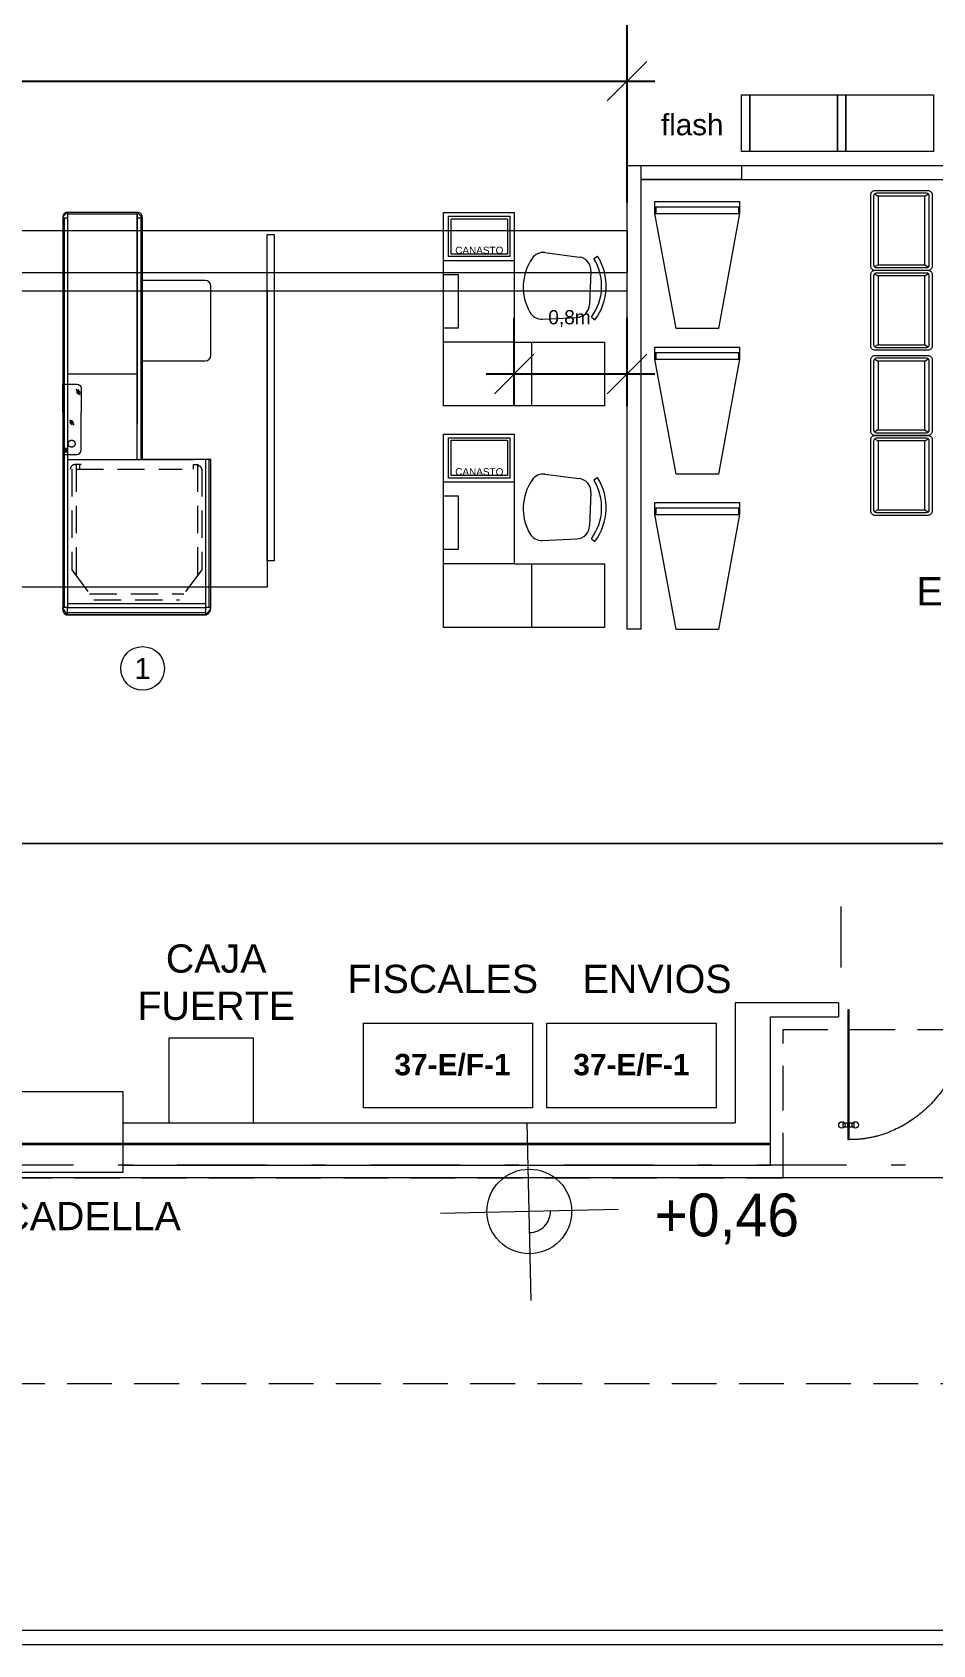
# Model space of a CAD drawing. Header units: metres. Extents: x 1411 to 1550, y 2159 to 2211.
# Drawn here: x 1515.49 to 1521.87, y 2159.85 to 2171.28 of the extents above; entities that cross this region are included whole.
import ezdxf
from ezdxf.enums import TextEntityAlignment as Align

# ---------------------------------------------------------------- set-up
doc = ezdxf.new("R2010")
doc.units = ezdxf.units.M
doc.header["$LTSCALE"] = 0.635
doc.header["$PDMODE"] = 1
doc.header["$PDSIZE"] = -2
for name, pattern in [('STYLE_09', [0.455475, 0.30365, -0.151825]), ('STYLE_10', [0.749969, 0.500031, -0.249939]), ('STYLE_12', [1.999969, 0.999985, -0.500031, 0.000534058, -0.49942])]:
    doc.linetypes.add(name, pattern=pattern)
for name, color, linetype in [('37-Plantas-05', 7, 'Continuous'), ('Cotas', 7, 'Continuous'), ('Equip Varios', 7, 'Continuous'), ('movimientos', 30, 'Continuous'), ('Nuevo', 162, 'Continuous'), ('Numeros Equip madera', 212, 'Continuous'), ('Superficies', 7, 'Continuous'), ('Varios', 7, 'Continuous')]:
    doc.layers.add(name, color=color, linetype=linetype)
doc.styles.add('Arial', font='ARIAL.TTF')
doc.styles.add('Arial (bold)', font='ARIALBD.TTF')
doc.styles.add('Futura', font='')
doc.styles.add('Geneva', font='')
doc.styles.get('Futura').set_extended_font_data('Futura')
doc.styles.get('Geneva').set_extended_font_data('Geneva')
doc.dimstyles.new('Arch', dxfattribs={"dimtxt": 0.101055, "dimasz": 0.280603, "dimexe": 0.396875, "dimexo": 0.198437, "dimgap": 0.001587, "dimtad": 1, "dimzin": 11, "dimtxsty": 'Geneva', "dimblk": 'VW_SLASH', "dimcen": 0, "dimdle": 0.001587, "dimadec": 0, "dimazin": 0, "dimtfac": 0.8, "dimtix": 1, "dimtmove": 0, "dimatfit": 0, "dimldrblk": 'VW_FILLEDARROW', "dimfxl": 1, "dimfrac": 2, "dimtolj": 1, "dimtzin": 11, "dimarcsym": 0})

# ---------------------------------------------------------------- blocks, each defined once
blk = doc.blocks.new('MF1')
at = {"color": 111, "linetype": 'Continuous', "lineweight": 15}
blk.add_lwpolyline([(0, 0), (1.2, 0), (1.2, -0.6), (0, -0.6)], close=True, dxfattribs=at)
blk = doc.blocks.new('Group-11')
at = {"color": 7, "linetype": 'Continuous', "lineweight": 15}
for p, q in [((10.85698, 1.044955), (10.85698, 1.037955)), ((10.85698, 1.037955), (10.85698, -1.596975)), ((10.89198, 1.037955), (10.85698, 1.037955)), ((10.86767, 1.037955), (10.86767, -1.722915)), ((10.89198, 1.076955), (10.88809, 1.076955)), ((11.29638, 1.076955), (10.89198, 1.076955)), ((10.89198, 1.076955), (10.89198, 1.037955)), ((11.38581, 1.065955), (10.89198, 1.065955)), ((10.89198, 1.037955), (10.89198, -1.722915)), ((11.38581, 1.037955), (11.38575, -0.423045)), ((11.3897, 1.076955), (11.38581, 1.076955)), ((11.38581, 1.076955), (11.38581, 1.037955)), ((11.42081, 1.037955), (11.38581, 1.037955)), ((11.4072, 1.037955), (11.42081, 1.037955)), ((11.41012, 1.037955), (11.41012, -0.674045)), ((11.42081, 1.044955), (11.42081, 1.037955)), ((11.42081, 1.037955), (11.42081, -0.674045)), ((10.89603, -0.066975), (11.38578, -0.066975)), ((10.98423, -0.214565), (10.95356, -0.175705)), ((10.97231, -0.212295), (10.95508, -0.190395)), ((10.98282, -0.200015), (10.96559, -0.178115)), ((10.93709, -0.430775), (10.90643, -0.391915)), ((10.92517, -0.428495), (10.90795, -0.406595)), ((10.93558, -0.416215), (10.91835, -0.394315)), ((10.89592, -0.626215), (10.86526, -0.587355)), ((10.88389, -0.623805), (10.86666, -0.601915)), ((10.8944, -0.611535), (10.87717, -0.589635)), ((10.89198, -0.674045), (11.29638, -0.674045)), ((10.89592, -0.674045), (11.37375, -0.674045)), ((11.32059, -0.674045), (11.7872, -0.674045)), ((11.87188, -1.722915), (11.87188, -0.674045)), ((11.89619, -1.722915), (11.89619, -0.674045)), ((11.89619, -0.674045), (11.90688, -0.674045)), ((11.90688, -1.722915), (11.90688, -0.674045)), ((10.89188, -1.694725), (11.87188, -1.694725)), ((10.85688, -1.732085), (10.85688, -1.722915)), ((10.89188, -1.722915), (10.85688, -1.722915)), ((10.89188, -1.774045), (10.88799, -1.774045)), ((10.89188, -1.722915), (11.87188, -1.722915)), ((10.89188, -1.774045), (10.89188, -1.722915)), ((11.87188, -1.759625), (10.89188, -1.759625)), ((11.86119, -1.774045), (10.89188, -1.774045)), ((11.90688, -1.722915), (11.87188, -1.722915)), ((11.87188, -1.774045), (11.87188, -1.722915)), ((11.87577, -1.774045), (11.87188, -1.774045)), ((11.89327, -1.722915), (11.90688, -1.722915)), ((11.90688, -1.732085), (11.90688, -1.722915))]:
    blk.add_line(p, q, dxfattribs=at)
at = {"color": 7, "linetype": 'STYLE_09', "lineweight": 15}
for p, q in [((10.92104, -0.742215), (10.92104, -1.454845)), ((10.97937, -0.709445), (10.94535, -0.709445)), ((10.98812, -0.709445), (10.95021, -0.709445)), ((10.95215, -0.709445), (10.95215, -1.496805)), ((10.95215, -0.742215), (11.70263, -0.742215)), ((10.97937, -0.742215), (10.97937, -0.709445)), ((11.78439, -0.742215), (11.78439, -0.709445)), ((11.78439, -0.709445), (11.81842, -0.709445)), ((11.81161, -0.709445), (11.81161, -1.496805)), ((11.84272, -0.742215), (11.84272, -1.454845)), ((10.92104, -1.454845), (11.07853, -1.667245)), ((11.84272, -1.454845), (11.68524, -1.667245)), ((11.04742, -1.625295), (11.71634, -1.625295)), ((11.07853, -1.667245), (11.68524, -1.667245))]:
    blk.add_line(p, q, dxfattribs=at)
at = {"color": 7, "linetype": 'Continuous', "lineweight": 15}
for points in [[(10.85698, 1.047675), (10.85688, -1.732335), (10.88799, -1.774045), (11.87577, -1.774045), (11.90688, -1.732085), (11.90688, -0.674035), (11.42077, -0.674045), (11.42087, 1.041265), (11.38581, 1.076955), (10.88809, 1.076955)], [(10.89198, 1.076955), (10.89198, -0.674045), (11.38578, -0.674045), (11.38578, 1.076955)]]:
    blk.add_lwpolyline(points, close=True, dxfattribs=at)
at = {"color": 7, "linetype": 'Continuous', "lineweight": 15, "flags": 128}
blk.add_lwpolyline([(11.4208, 0.025955), (11.86637, 0.025955), (11.86688, 0.025955, 0.414213562), (11.90688, 0.065955), (11.90688, 0.555955, 0.414213562), (11.86688, 0.595955), (11.86637, 0.595955), (11.4208, 0.595955)], format="xyb", close=True, dxfattribs=at)
for points in [[(10.85702, -0.336975), (10.85691, -0.138875), (10.95443, -0.138875), (10.95693, -0.138875, -0.414213562), (10.98693, -0.168875), (10.98693, -0.176845), (10.98693, -0.336975)], [(10.85702, -0.336975), (10.85691, -0.636975), (10.95443, -0.636975), (10.95693, -0.636975, 0.414213562), (10.98693, -0.606975), (10.98693, -0.598995), (10.98693, -0.336975)]]:
    blk.add_lwpolyline(points, format="xyb", dxfattribs=at)
at = {"color": 7, "linetype": 'Continuous', "lineweight": 15}
for points in [[(10.88809, 1.076955), (10.87975, 1.076955), (10.86532, 1.068385), (10.85698, 1.053535), (10.85698, 1.044955)], [(11.42081, 1.044955), (11.42081, 1.053535), (11.41248, 1.068385), (11.39804, 1.076955), (11.3897, 1.076955)], [(10.94468, -0.561025), (10.94468, -0.554305), (10.93815, -0.542665), (10.92683, -0.535945), (10.91377, -0.535945), (10.90245, -0.542665), (10.89592, -0.554305), (10.89592, -0.567745), (10.90245, -0.579385), (10.91377, -0.586105), (10.92683, -0.586105), (10.93815, -0.579385), (10.94468, -0.567745), (10.94468, -0.561025)], [(10.85688, -1.732085), (10.85688, -1.743325), (10.86522, -1.762805), (10.87966, -1.774045), (10.88799, -1.774045)], [(11.86119, -1.774045), (11.87312, -1.774045), (11.89379, -1.762805), (11.90572, -1.743335), (11.90572, -1.732085)]]:
    blk.add_open_spline(points, degree=2, dxfattribs=at)
at = {"color": 7, "linetype": 'STYLE_09', "lineweight": 15}
for points in [[(10.94535, -0.709445), (10.93599, -0.709445), (10.9198, -0.718285), (10.9105, -0.733595), (10.91056, -0.742405)], [(11.84272, -0.742215), (11.84272, -0.736085), (11.83621, -0.725455), (11.82493, -0.719325), (11.81842, -0.719325)]]:
    blk.add_open_spline(points, degree=2, dxfattribs=at)
blk = doc.blocks.new('Group-12')
at = {"color": 7}
blk.add_blockref('Group-11', (0, 0), dxfattribs=at)
blk = doc.blocks.new('ESC')
at = {"color": 7, "linetype": 'Continuous', "lineweight": 15}
for p, q in [((0.5, 1.02874), (0, 1.02874)), ((0.71834, 1.08625), (0.96066, 1.05506)), ((1.06412, 1.0446), (1.09124, 1.0616)), ((1.04445, 0.95583), (1.03469, 0.71863)), ((0.69896, 0.61545), (0.94303, 0.62662)), ((1.047, 0.62855), (1.07263, 0.60938)), ((0.5, 0.45124), (0, 0.45124)), ((0.62285, 0.45124), (0.62285, 0))]:
    blk.add_line(p, q, dxfattribs=at)
for points in [[(0.5, 1.37), (0.5, 0.45124), (1.14, 0.45124), (1.14, 0), (0, 0), (0, 1.37)], [(0.03535, 1.34374), (0.47035, 1.34374), (0.47035, 1.05874), (0.03535, 1.05874)], [(0.05285, 1.32624), (0.45285, 1.32624), (0.45285, 1.07624), (0.05285, 1.07624)], [(0, 0.93124), (0.10285, 0.93124), (0.10285, 0.55124), (0, 0.55124)]]:
    blk.add_lwpolyline(points, close=True, dxfattribs=at)
for centre, radius, start, end in [((0.92757, 0.84184), 0.3631, 146.054349, 209.232129), ((0.70611, 0.99097), 0.09606, 82.685594, 146.084788), ((0.94843, 0.95978), 0.096, 357.641884, 82.680959), ((0.75151, 0.84908), 0.36871, 323.265296, 32.02454), ((0.75151, 0.84908), 0.40072, 323.260503, 32.027875), ((0.93867, 0.72258), 0.09606, 272.601479, 357.643307), ((0.69461, 0.71141), 0.09611, 209.199935, 272.594036)]:
    blk.add_arc(centre, radius, start, end, dxfattribs=at)
at = {"color": 2, "insert": (0.25285, 1.10248), "char_height": 0.050531, "attachment_point": 5, "line_spacing_factor": 2.980382, "style": 'Arial'}
blk.add_mtext('CANASTO', dxfattribs=at)
blk = doc.blocks.new('Group-19')
at = {"color": 1, "linetype": 'Continuous', "lineweight": 9}
for p, q in [((16.37172, -3.840985), (16.37172, -4.274045)), ((17.27172, -3.840985), (17.27172, -4.274045)), ((18.17172, -3.840985), (18.17172, -4.274045))]:
    blk.add_line(p, q, dxfattribs=at)
blk = doc.blocks.new('PUERTA')
at = {"color": 151, "linetype": 'Continuous', "lineweight": 15}
for points in [[(0, 0), (-0.009, 0), (-0.009, -0.92), (0, -0.92)], [(1.689, 0), (1.68, 0), (1.68, -0.92), (1.689, -0.92)], [(-0.009, -0.802), (-0.045, -0.802), (-0.045, -0.83), (-0.009, -0.83)], [(0.036, -0.802), (0, -0.802), (0, -0.83), (0.036, -0.83)], [(1.68, -0.802), (1.644, -0.802), (1.644, -0.83), (1.68, -0.83)], [(1.725, -0.802), (1.689, -0.802), (1.689, -0.83), (1.725, -0.83)]]:
    blk.add_lwpolyline(points, close=True, dxfattribs=at)
at = {"color": 151, "linetype": 'Continuous', "lineweight": 15, "flags": 128}
for points in [[(-0.075, -0.816, -0.414214), (-0.052, -0.793, -0.414341), (-0.029, -0.816), (-0.029, -0.816, -0.414086), (-0.052, -0.839), (-0.052, -0.839), (-0.052, -0.839, -0.414086), (-0.075, -0.816)], [(0.02, -0.816, -0.414086), (0.043, -0.793, -0.414214), (0.066, -0.816), (0.066, -0.816, -0.414214), (0.043, -0.839), (0.043, -0.839), (0.043, -0.839, -0.414086), (0.02, -0.816)], [(1.614, -0.816, -0.414214), (1.637, -0.793, -0.414214), (1.66, -0.816), (1.66, -0.816, -0.414214), (1.637, -0.839), (1.637, -0.839), (1.637, -0.839, -0.414214), (1.614, -0.816)], [(1.709, -0.816, -0.414214), (1.732, -0.793, -0.414214), (1.755, -0.816), (1.755, -0.816, -0.414214), (1.732, -0.839), (1.732, -0.839), (1.732, -0.839, -0.414214), (1.709, -0.816)]]:
    blk.add_lwpolyline(points, format="xyb", close=True, dxfattribs=at)
at = {"color": 151, "linetype": 'Continuous', "lineweight": 15}
for points in [[(0.84, 0), (0.84, -0.246), (0.615, -0.673), (0.225, -0.92), (0, -0.92)], [(0.84, 0), (0.84, -0.246), (1.065, -0.673), (1.455, -0.92), (1.68, -0.92)]]:
    blk.add_open_spline(points, degree=2, dxfattribs=at)
blk = doc.blocks.new('*D131')
at = {"color": 0, "linetype": 'Continuous', "lineweight": -2}
for p, q in [((1518.905, 2168.633), (1518.905, 2169.258)), ((1519.705, 2168.633), (1519.705, 2169.258)), ((1518.706, 2168.861), (1518.905, 2168.861)), ((1518.905, 2168.861), (1519.705, 2168.861)), ((1519.705, 2168.861), (1519.903, 2168.861))]:
    blk.add_line(p, q, dxfattribs=at)
at = {"color": 0, "linetype": 'Continuous', "lineweight": 20}
for p, q in [((1519.045, 2169.001), (1518.765, 2168.72)), ((1519.565, 2168.72), (1519.845, 2169.001))]:
    blk.add_line(p, q, dxfattribs=at)
at = {"layer": 'Defpoints', "color": 0, "lineweight": 0}
for p in [(1518.905, 2168.861), (1518.905, 2168.435), (1519.705, 2168.435)]:
    blk.add_point(p, dxfattribs=at)
at = {"color": 0, "insert": (1519.147, 2169.314), "char_height": 0.1011, "attachment_point": 1, "line_spacing_factor": 0.96736, "style": 'Geneva'}
blk.add_mtext('0,8m', dxfattribs=at)
blk = doc.blocks.new('VW_FILLEDARROW')
at = {"color": 0, "lineweight": -2}
blk.add_solid([(0, 0), (-1.414, -0.379), (-1.414, 0.379)], dxfattribs=at)
blk = doc.blocks.new('VW_SLASH')
at = {"color": 0, "linetype": 'ByBlock', "lineweight": 20}
blk.add_line((-0.5, -0.5), (0.5, 0.5), dxfattribs=at)
at = {"color": 0, "linetype": 'ByBlock', "lineweight": -2}
blk.add_line((0, 0), (-1, 0), dxfattribs=at)
blk = doc.blocks.new('CANASTO')
at = {"color": 7, "linetype": 'Continuous', "lineweight": 15}
for p, q in [((0.0245, 0.1901), (0.0395, 0.1655)), ((0.5275, 0.1655), (0.5425, 0.1901)), ((0.0395, -0.1655), (0.0245, -0.1901)), ((0.5275, -0.1655), (0.5425, -0.1901))]:
    blk.add_line(p, q, dxfattribs=at)
at = {"color": 7, "linetype": 'Continuous', "lineweight": 15, "flags": 128}
for points in [[(0.567, 0.1875, 0.4142136), (0.537, 0.2175), (0.03, 0.2175, 0.4142136), (0, 0.1875), (0, -0.1875, 0.4142136), (0.03, -0.2175), (0.537, -0.2175, 0.4142136), (0.567, -0.1875)], [(0.02, 0.1775, -0.4142136), (0.04, 0.1975), (0.527, 0.1975, -0.4142136), (0.547, 0.1775), (0.547, -0.1775, -0.4142136), (0.527, -0.1975), (0.04, -0.1975, -0.4145065), (0.02, -0.1775)]]:
    blk.add_lwpolyline(points, format="xyb", close=True, dxfattribs=at)
at = {"color": 7, "linetype": 'Continuous', "lineweight": 15}
blk.add_lwpolyline([(0.0395, 0.1655), (0.5275, 0.1655), (0.5275, -0.1655), (0.0395, -0.1655)], close=True, dxfattribs=at)
blk = doc.blocks.new('GROUP-137')
at = {"color": 7, "linetype": 'Continuous', "lineweight": 15}
for points in [[(30.85076, 10.81613), (31.45076, 10.81613), (31.45076, 10.77613), (30.85076, 10.77613)], [(30.85076, 10.77613), (30.85676, 10.77613), (30.85676, 10.73113), (30.85076, 10.73113)], [(31.44476, 10.77613), (31.45076, 10.77613), (31.45076, 10.73113), (31.44476, 10.73113)], [(31.00076, 9.91613), (30.85076, 10.73113), (31.45076, 10.73113), (31.30076, 9.91613)]]:
    blk.add_lwpolyline(points, close=True, dxfattribs=at)
blk = doc.blocks.new('N¼CAJA')
at = {"color": 7, "linetype": 'Continuous', "lineweight": 15}
blk.add_circle((0, 0), 0.155, dxfattribs=at)
at = {"color": 2, "style": 'Arial'}
blk.add_attdef('N¼', text='', height=0.15, dxfattribs=at).set_placement((0, 0), align=Align.MIDDLE_CENTER)
blk = doc.blocks.new('*D327')
at = {"color": 0, "linetype": 'Continuous', "lineweight": -2}
for p, q in [((1495.841, 2170.076), (1495.841, 2171.334)), ((1519.705, 2170.076), (1519.705, 2171.334)), ((1495.642, 2170.937), (1495.841, 2170.937)), ((1495.841, 2170.937), (1519.705, 2170.937)), ((1519.705, 2170.937), (1519.903, 2170.937))]:
    blk.add_line(p, q, dxfattribs=at)
at = {"color": 0, "linetype": 'Continuous', "lineweight": 20}
for p, q in [((1495.981, 2171.077), (1495.7, 2170.797)), ((1519.565, 2170.797), (1519.845, 2171.077))]:
    blk.add_line(p, q, dxfattribs=at)
at = {"layer": 'Defpoints', "color": 0, "lineweight": 0}
for p in [(1495.841, 2170.937), (1495.841, 2169.878), (1519.705, 2169.878)]:
    blk.add_point(p, dxfattribs=at)
at = {"color": 0, "insert": (1506.706, 2171.868), "char_height": 0.4548, "attachment_point": 1, "line_spacing_factor": 0.96736, "style": 'Geneva'}
blk.add_mtext('23,86m', dxfattribs=at)

msp = doc.modelspace()

# ---------------------------------------------------------------- linework, layer by layer
at = {"layer": '37-Plantas-05', "color": 4, "linetype": 'STYLE_12', "lineweight": 15}
msp.add_line((1534.957, 2163.254), (1414.902, 2163.254), dxfattribs=at)
at = {"layer": '37-Plantas-05', "color": 2, "linetype": 'STYLE_10', "lineweight": 15}
msp.add_line((1502.931, 2163.164), (1520.811, 2163.164), dxfattribs=at)
at = {"layer": '37-Plantas-05', "color": 132, "linetype": 'Continuous', "lineweight": 15}
for p, q in [((1532.785, 2159.954), (1416.155, 2159.954)), ((1532.785, 2159.854), (1416.155, 2159.854))]:
    msp.add_line(p, q, dxfattribs=at)
at = {"layer": 'Cotas', "color": 190, "linetype": 'Continuous', "lineweight": 9}
msp.add_line((1495.84, 2169.45), (1519.705, 2169.45), dxfattribs=at)
msp.add_lwpolyline([(1495.841, 2169.878), (1519.705, 2169.878), (1519.705, 2169.578), (1495.841, 2169.578)], close=True, dxfattribs=at)
at = {"layer": 'Equip Varios', "color": 190, "linetype": 'Continuous', "lineweight": 9}
msp.add_lwpolyline([(1500.135, 2169.45), (1517.155, 2169.45), (1517.155, 2167.35), (1500.135, 2167.35)], close=True, dxfattribs=at)
at = {"layer": 'movimientos', "color": 111, "linetype": 'Continuous', "lineweight": 15}
for points in [[(1516.457, 2163.554), (1517.057, 2163.554), (1517.057, 2164.154), (1516.457, 2164.154)], [(1515.174, 2163.204), (1516.134, 2163.204), (1516.134, 2163.774), (1515.174, 2163.774)]]:
    msp.add_lwpolyline(points, close=True, dxfattribs=at)
at = {"layer": 'Nuevo', "color": 7, "linetype": 'Continuous', "lineweight": 15}
for p, q in [((1519.705, 2167.053), (1519.705, 2170.339)), ((1519.705, 2170.339), (1523.796, 2170.339)), ((1519.805, 2167.053), (1519.805, 2170.239)), ((1519.805, 2170.239), (1523.796, 2170.239))]:
    msp.add_line(p, q, dxfattribs=at)
at = {"layer": 'Nuevo', "color": 111, "linetype": 'Continuous', "lineweight": 15}
msp.add_line((1519.805, 2167.053), (1519.705, 2167.053), dxfattribs=at)
at = {"layer": 'Nuevo', "color": 83, "linetype": 'Continuous', "lineweight": 15}
for p, q in [((1520.471, 2164.404), (1520.471, 2163.554)), ((1521.204, 2164.404), (1520.471, 2164.404)), ((1521.204, 2164.404), (1521.204, 2164.304)), ((1520.721, 2163.254), (1520.721, 2164.304)), ((1520.721, 2164.304), (1521.204, 2164.304)), ((1516.134, 2163.554), (1520.471, 2163.554)), ((1516.134, 2163.254), (1520.721, 2163.254))]:
    msp.add_line(p, q, dxfattribs=at)
at = {"layer": 'Nuevo', "color": 2, "linetype": 'STYLE_10', "lineweight": 15}
for p, q in [((1520.811, 2164.214), (1523.536, 2164.214)), ((1520.811, 2163.164), (1520.811, 2164.214)), ((1524.626, 2161.704), (1486.83, 2161.704))]:
    msp.add_line(p, q, dxfattribs=at)
at = {"layer": 'Nuevo', "color": 151, "linetype": 'Continuous', "lineweight": 15}
for p, q in [((1505.721, 2163.409), (1520.721, 2163.409)), ((1505.721, 2163.399), (1520.721, 2163.399)), ((1515.576, 2163.399), (1515.576, 2163.409)), ((1516.221, 2163.399), (1516.221, 2163.409)), ((1517.721, 2163.399), (1517.721, 2163.409)), ((1519.221, 2163.399), (1519.221, 2163.409))]:
    msp.add_line(p, q, dxfattribs=at)
at = {"layer": 'Nuevo', "color": 111, "linetype": 'Continuous', "lineweight": 15}
for points in [[(1520.516, 2170.439), (1520.516, 2170.839), (1520.576, 2170.839), (1520.576, 2170.439), (1520.516, 2170.439)], [(1520.576, 2170.439), (1520.576, 2170.839), (1521.196, 2170.839), (1521.196, 2170.439), (1520.576, 2170.439)], [(1521.196, 2170.439), (1521.196, 2170.839), (1521.256, 2170.839), (1521.256, 2170.439), (1521.196, 2170.439)], [(1521.256, 2170.439), (1521.256, 2170.839), (1521.876, 2170.839), (1521.876, 2170.439), (1521.256, 2170.439)], [(1517.155, 2169.849), (1517.205, 2169.849), (1517.205, 2167.537), (1517.155, 2167.537)]]:
    msp.add_lwpolyline(points, close=True, dxfattribs=at)
at = {"layer": 'Nuevo', "color": 7, "linetype": 'Continuous', "lineweight": 15}
msp.add_lwpolyline([(1519.805, 2170.339), (1520.516, 2170.339), (1520.516, 2170.239), (1519.805, 2170.239)], close=True, dxfattribs=at)
at = {"layer": 'Superficies', "color": 190, "linetype": 'Continuous', "lineweight": 9}
for points in [[(1487.591, 2198.291), (1532.972, 2198.291), (1532.972, 2165.533), (1487.591, 2165.533)], [(1505.191, 2165.533), (1530.877, 2165.533), (1530.877, 2163.164), (1505.191, 2163.164)]]:
    msp.add_lwpolyline(points, close=True, dxfattribs=at)
at = {"layer": 'Varios', "color": 7, "linetype": 'Continuous', "lineweight": 5}
for p, q in [((1519.026, 2162.295), (1518.998, 2163.555)), ((1519.642, 2162.939), (1518.382, 2162.911))]:
    msp.add_line(p, q, dxfattribs=at)
at = {"layer": 'Varios', "color": 7, "linetype": 'Continuous', "lineweight": 5, "flags": 128}
msp.add_lwpolyline([(1518.712, 2162.925, -0.414214), (1519.012, 2163.225, -0.414214), (1519.312, 2162.925, -0.414214), (1519.012, 2162.625, -0.414214)], format="xyb", close=True, dxfattribs=at)
at = {"layer": 'Varios', "color": 7, "linetype": 'Continuous', "lineweight": 5}
msp.add_arc((1519.012, 2162.925), 0.15, 271.2375, 1.2757, dxfattribs=at)

# ---------------------------------------------------------------- block references
at = {"layer": '37-Plantas-05', "color": 111}
for p in [(1489.052, 2159.268), (1489.052, 2158.235), (1489.052, 2157.135)]:
    msp.add_blockref('GROUP-137', p, dxfattribs=at)
at = {"layer": '37-Plantas-05', "color": 111, "xscale": -1, "rotation": 89.99800590492643}
for p in [(1521.65, 2170.162), (1521.65, 2169.596), (1521.65, 2168.992), (1521.65, 2168.426)]:
    msp.add_blockref('CANASTO', p, dxfattribs=at)
at = {"layer": '37-Plantas-05', "color": 2}
msp.add_blockref('N¼CAJA', (1516.271, 2166.774), dxfattribs=at).add_auto_attribs({'N¼': '1'})
at = {"layer": 'movimientos', "color": 111}
for p in [(1517.836, 2164.259), (1519.136, 2164.259)]:
    msp.add_blockref('MF1', p, dxfattribs=at)
at = {"layer": 'Nuevo', "color": 111}
msp.add_blockref('Group-12', (1504.848, 2168.928), dxfattribs=at)
at = {"layer": 'Nuevo', "color": 1}
for p in [(1518.405, 2168.635), (1518.405, 2167.065)]:
    msp.add_blockref('ESC', p, dxfattribs=at)
at = {"layer": 'Nuevo', "color": 7}
msp.add_blockref('Group-19', (1504.848, 2168.928), dxfattribs=at)
at = {"layer": 'Nuevo', "color": 151}
msp.add_blockref('PUERTA', (1521.28, 2164.354), dxfattribs=at)

# ---------------------------------------------------------------- texts
at = {"layer": '37-Plantas-05', "color": 2, "attachment_point": 5, "style": 'Arial'}
for s, insert, char_height, line_spacing_factor in [('flash', (1520.167, 2170.627), 0.1501, 1.003655), ('ENVIOS', (1522.285, 2167.32), 0.2001, 1.003621), ('FISCALES', (1518.399, 2164.572), 0.2001, 1.003621), ('JUNCADELLA', (1515.634, 2162.891), 0.2001, 1.003621)]:
    msp.add_mtext(s, dxfattribs=dict(at, insert=insert, char_height=char_height, line_spacing_factor=line_spacing_factor))
at = {"layer": '37-Plantas-05', "color": 2, "attachment_point": 5, "line_spacing_factor": 1.003621, "style": 'Arial'}
for s, insert, char_height, width in [('CAJA FUERTE', (1516.793, 2164.549), 0.20008, 1.546), ('ENVIOS', (1519.918, 2164.572), 0.2001, 3.825)]:
    msp.add_mtext(s, dxfattribs=dict(at, insert=insert, char_height=char_height, width=width))
at = {"layer": 'Numeros Equip madera', "color": 255, "char_height": 0.1516, "attachment_point": 1, "line_spacing_factor": 0.992596, "style": 'Arial (bold)'}
for insert in [(1518.056, 2164.042), (1519.324, 2164.042)]:
    msp.add_mtext('37-E/F-1', dxfattribs=dict(at, insert=insert))
at = {"layer": 'Varios', "color": 7, "insert": (1519.899, 2163.052), "char_height": 0.3031, "attachment_point": 1, "line_spacing_factor": 0.96736, "style": 'Futura'}
msp.add_mtext('+0,46', dxfattribs=at)

# ---------------------------------------------------------------- dimensions: what is measured, and where the dimension line sits
at = {"layer": 'Cotas', "color": 1, "linetype": 'Continuous', "lineweight": 9}
dim = msp.add_linear_dim(base=(1495.841, 2170.937), p1=(1519.705, 2169.878), p2=(1495.841, 2169.878), dimstyle='Arch', override={"dimtxt": 0.454753, "dimgap": 0.3175, "dimpost": '<>m', "dimtxsty": 'Arial', "dimtmove": 2}, dxfattribs=at)
dim.commit()
dim.dimension.update_dxf_attribs({"geometry": '*D327', "text_midpoint": (1507.773, 2170.937)})
at = {"layer": 'Nuevo', "color": 190, "linetype": 'Continuous', "lineweight": 9}
dim = msp.add_linear_dim(base=(1518.905, 2168.861), p1=(1519.705, 2168.435), p2=(1518.905, 2168.435), dimstyle='Arch', override={"dimtxt": 0.101055, "dimgap": 0.3175, "dimpost": '<>m', "dimtxsty": 'Arial', "dimtmove": 2}, dxfattribs=at)
dim.commit()
dim.dimension.update_dxf_attribs({"geometry": '*D131', "text_midpoint": (1519.305, 2168.861)})

doc.saveas('drawing.dxf')
